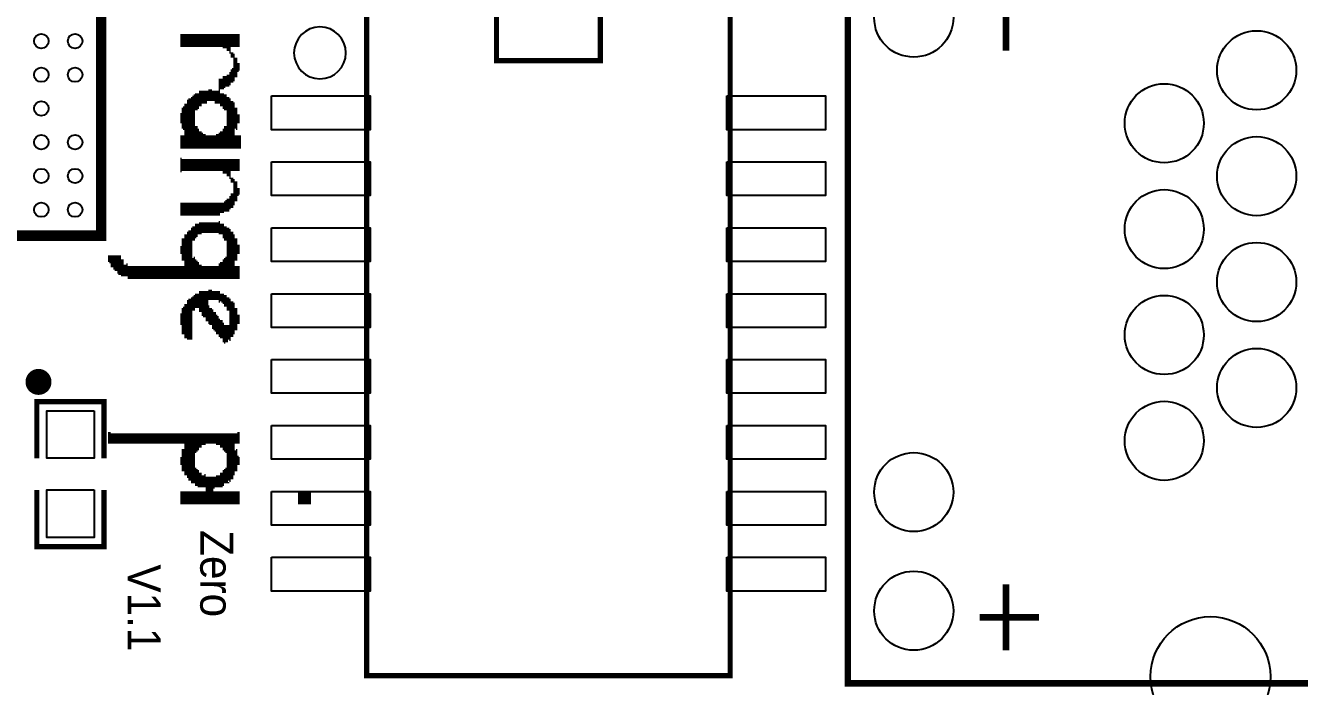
# Model space of a CAD drawing. Extents: x -900 to 3533, y 458 to 4954.
# Drawn here: x 1961 to 2928, y 1224 to 1726 of the extents above; entities that cross this region are included whole.
import ezdxf

# ---------------------------------------------------------------- set-up
doc = ezdxf.new("R2010")
doc.units = 0
doc.header["$MEASUREMENT"] = 0
for name, color, linetype in [('BG_SILKSCREEN_TOP', 43, 'CONTINUOUS'), ('PG_SILKSCREEN_TOP', 30, 'CONTINUOUS'), ('PIN_TOP', 1, 'CONTINUOUS')]:
    doc.layers.add(name, color=color, linetype=linetype)

msp = doc.modelspace()

# ---------------------------------------------------------------- linework, layer by layer
at = {"layer": 'BG_SILKSCREEN_TOP'}
for points in [[(2079.5, 1719.5, 1, 1, 0), (2079.5, 1709.5, 1, 1, 0)], [(2080.5, 1719.5, 1, 1, 0), (2080.5, 1709.5, 1, 1, 0)], [(2081.5, 1719.5, 1, 1, 0), (2081.5, 1709.5, 1, 1, 0)], [(2082.5, 1719.5, 1, 1, 0), (2082.5, 1709.5, 1, 1, 0)], [(2083.5, 1719.5, 1, 1, 0), (2083.5, 1709.5, 1, 1, 0)], [(2084.5, 1719.5, 1, 1, 0), (2084.5, 1709.5, 1, 1, 0)], [(2085.5, 1719.5, 1, 1, 0), (2085.5, 1709.5, 1, 1, 0)], [(2086.5, 1719.5, 1, 1, 0), (2086.5, 1709.5, 1, 1, 0)], [(2087.5, 1719.5, 1, 1, 0), (2087.5, 1709.5, 1, 1, 0)], [(2088.5, 1719.5, 1, 1, 0), (2088.5, 1709.5, 1, 1, 0)], [(2089.5, 1719.5, 1, 1, 0), (2089.5, 1709.5, 1, 1, 0)], [(2090.5, 1719.5, 1, 1, 0), (2090.5, 1709.5, 1, 1, 0)], [(2091.5, 1719.5, 1, 1, 0), (2091.5, 1709.5, 1, 1, 0)], [(2092.5, 1719.5, 1, 1, 0), (2092.5, 1709.5, 1, 1, 0)], [(2093.5, 1719.5, 1, 1, 0), (2093.5, 1709.5, 1, 1, 0)], [(2094.5, 1719.5, 1, 1, 0), (2094.5, 1709.5, 1, 1, 0)], [(2095.5, 1719.5, 1, 1, 0), (2095.5, 1709.5, 1, 1, 0)], [(2096.5, 1719.5, 1, 1, 0), (2096.5, 1709.5, 1, 1, 0)], [(2097.5, 1719.5, 1, 1, 0), (2097.5, 1709.5, 1, 1, 0)], [(2098.5, 1719.5, 1, 1, 0), (2098.5, 1709.5, 1, 1, 0)], [(2099.5, 1719.5, 1, 1, 0), (2099.5, 1709.5, 1, 1, 0)], [(2100.5, 1719.5, 1, 1, 0), (2100.5, 1709.5, 1, 1, 0)], [(2101.5, 1719.5, 1, 1, 0), (2101.5, 1709.5, 1, 1, 0)], [(2102.5, 1719.5, 1, 1, 0), (2102.5, 1709.5, 1, 1, 0)], [(2103.5, 1719.5, 1, 1, 0), (2103.5, 1709.5, 1, 1, 0)], [(2104.5, 1719.5, 1, 1, 0), (2104.5, 1709.5, 1, 1, 0)], [(2105.5, 1719.5, 1, 1, 0), (2105.5, 1709.5, 1, 1, 0)], [(2106.5, 1719.5, 1, 1, 0), (2106.5, 1709.5, 1, 1, 0)], [(2107.5, 1719.5, 1, 1, 0), (2107.5, 1709.5, 1, 1, 0)], [(2108.5, 1719.5, 1, 1, 0), (2108.5, 1709.5, 1, 1, 0)], [(2109.5, 1719.5, 1, 1, 0), (2109.5, 1709.5, 1, 1, 0)], [(2110.5, 1719.5, 1, 1, 0), (2110.5, 1709.5, 1, 1, 0)], [(2111.5, 1719.5, 1, 1, 0), (2111.5, 1708.5, 1, 1, 0)], [(2112.5, 1719.5, 1, 1, 0), (2112.5, 1708.5, 1, 1, 0)], [(2113.5, 1719.5, 1, 1, 0), (2113.5, 1708.5, 1, 1, 0)], [(2114.5, 1719.5, 1, 1, 0), (2114.5, 1706.5, 1, 1, 0)], [(2115.5, 1719.5, 1, 1, 0), (2115.5, 1706.5, 1, 1, 0)], [(2116.5, 1719.5, 1, 1, 0), (2116.5, 1704.5, 1, 1, 0)], [(2117.5, 1719.5, 1, 1, 0), (2117.5, 1709.5, 1, 1, 0)], [(2118.5, 1719.5, 1, 1, 0), (2118.5, 1709.5, 1, 1, 0)], [(2119.5, 1719.5, 1, 1, 0), (2119.5, 1709.5, 1, 1, 0)], [(2120.5, 1719.5, 1, 1, 0), (2120.5, 1709.5, 1, 1, 0)], [(2121.5, 1719.5, 1, 1, 0), (2121.5, 1709.5, 1, 1, 0)], [(2122.5, 1719.5, 1, 1, 0), (2122.5, 1709.5, 1, 1, 0)], [(2123.5, 1719.5, 1, 1, 0), (2123.5, 1709.5, 1, 1, 0)], [(2117.5, 1705.5, 1, 1, 0), (2117.5, 1701.5, 1, 1, 0)], [(2118.5, 1705.5, 1, 1, 0), (2118.5, 1701.5, 1, 1, 0)], [(2119.5, 1704.5, 1, 1, 0), (2119.5, 1683.5, 1, 1, 0)], [(2120.5, 1701.5, 1, 1, 0), (2120.5, 1686.5, 1, 1, 0)], [(2121.5, 1701.5, 1, 1, 0), (2121.5, 1686.5, 1, 1, 0)], [(2116.5, 1690.5, 1, 1, 0), (2116.5, 1680.5, 1, 1, 0)], [(2117.5, 1692.5, 1, 1, 0), (2117.5, 1682.5, 1, 1, 0)], [(2118.5, 1693.5, 1, 1, 0), (2118.5, 1682.5, 1, 1, 0)], [(2122.5, 1697.5, 1, 1, 0), (2122.5, 1690.5, 1, 1, 0)], [(2123.5, 1697.5, 1, 1, 0), (2123.5, 1691.5, 1, 1, 0)], [(2108.5, 1685.5, 1, 1, 0), (2108.5, 1666.5, 1, 1, 0)], [(2109.5, 1685.5, 1, 1, 0), (2109.5, 1677.5, 1, 1, 0)], [(2110.5, 1685.5, 1, 1, 0), (2110.5, 1677.5, 1, 1, 0)], [(2111.5, 1687.5, 1, 1, 0), (2111.5, 1677.5, 1, 1, 0)], [(2112.5, 1687.5, 1, 1, 0), (2112.5, 1678.5, 1, 1, 0)], [(2113.5, 1687.5, 1, 1, 0), (2113.5, 1679.5, 1, 1, 0)], [(2114.5, 1688.5, 1, 1, 0), (2114.5, 1679.5, 1, 1, 0)], [(2115.5, 1688.5, 1, 1, 0), (2115.5, 1679.5, 1, 1, 0)], [(2087.5, 1671.5, 1, 1, 0), (2087.5, 1632.5, 1, 1, 0)], [(2088.5, 1672.5, 1, 1, 0), (2088.5, 1632.5, 1, 1, 0)], [(2089.5, 1673.5, 1, 1, 0), (2089.5, 1632.5, 1, 1, 0)], [(2090.5, 1674.5, 1, 1, 0), (2090.5, 1661.5, 1, 1, 0)], [(2091.5, 1674.5, 1, 1, 0), (2091.5, 1661.5, 1, 1, 0)], [(2092.5, 1674.5, 1, 1, 0), (2092.5, 1662.5, 1, 1, 0)], [(2093.5, 1676.5, 1, 1, 0), (2093.5, 1664.5, 1, 1, 0)], [(2094.5, 1676.5, 1, 1, 0), (2094.5, 1664.5, 1, 1, 0)], [(2095.5, 1676.5, 1, 1, 0), (2095.5, 1666.5, 1, 1, 0)], [(2096.5, 1676.5, 1, 1, 0), (2096.5, 1666.5, 1, 1, 0)], [(2097.5, 1676.5, 1, 1, 0), (2097.5, 1666.5, 1, 1, 0)], [(2098.5, 1676.5, 1, 1, 0), (2098.5, 1666.5, 1, 1, 0)], [(2099.5, 1676.5, 1, 1, 0), (2099.5, 1668.5, 1, 1, 0)], [(2100.5, 1677.5, 1, 1, 0), (2100.5, 1668.5, 1, 1, 0)], [(2101.5, 1677.5, 1, 1, 0), (2101.5, 1668.5, 1, 1, 0)], [(2102.5, 1677.5, 1, 1, 0), (2102.5, 1668.5, 1, 1, 0)], [(2103.5, 1676.5, 1, 1, 0), (2103.5, 1668.5, 1, 1, 0)], [(2104.5, 1676.5, 1, 1, 0), (2104.5, 1668.5, 1, 1, 0)], [(2105.5, 1676.5, 1, 1, 0), (2105.5, 1666.5, 1, 1, 0)], [(2106.5, 1676.5, 1, 1, 0), (2106.5, 1666.5, 1, 1, 0)], [(2107.5, 1676.5, 1, 1, 0), (2107.5, 1666.5, 1, 1, 0)], [(2109.5, 1674.5, 1, 1, 0), (2109.5, 1664.5, 1, 1, 0)], [(2110.5, 1674.5, 1, 1, 0), (2110.5, 1664.5, 1, 1, 0)], [(2111.5, 1674.5, 1, 1, 0), (2111.5, 1662.5, 1, 1, 0)], [(2112.5, 1673.5, 1, 1, 0), (2112.5, 1661.5, 1, 1, 0)], [(2113.5, 1673.5, 1, 1, 0), (2113.5, 1661.5, 1, 1, 0)], [(2114.5, 1671.5, 1, 1, 0), (2114.5, 1632.5, 1, 1, 0)], [(2115.5, 1671.5, 1, 1, 0), (2115.5, 1632.5, 1, 1, 0)], [(2080.5, 1663.5, 1, 1, 0), (2080.5, 1647.5, 1, 1, 0)], [(2081.5, 1664.5, 1, 1, 0), (2081.5, 1646.5, 1, 1, 0)], [(2082.5, 1666.5, 1, 1, 0), (2082.5, 1632.5, 1, 1, 0)], [(2083.5, 1666.5, 1, 1, 0), (2083.5, 1632.5, 1, 1, 0)], [(2084.5, 1669.5, 1, 1, 0), (2084.5, 1632.5, 1, 1, 0)], [(2085.5, 1670.5, 1, 1, 0), (2085.5, 1632.5, 1, 1, 0)], [(2086.5, 1670.5, 1, 1, 0), (2086.5, 1632.5, 1, 1, 0)], [(2116.5, 1670.5, 1, 1, 0), (2116.5, 1632.5, 1, 1, 0)], [(2117.5, 1668.5, 1, 1, 0), (2117.5, 1632.5, 1, 1, 0)], [(2118.5, 1668.5, 1, 1, 0), (2118.5, 1632.5, 1, 1, 0)], [(2119.5, 1667.5, 1, 1, 0), (2119.5, 1632.5, 1, 1, 0)], [(2120.5, 1663.5, 1, 1, 0), (2120.5, 1647.5, 1, 1, 0)], [(2121.5, 1663.5, 1, 1, 0), (2121.5, 1646.5, 1, 1, 0)], [(2079.5, 1659.5, 1, 1, 0), (2079.5, 1651.5, 1, 1, 0)], [(2122.5, 1658.5, 1, 1, 0), (2122.5, 1651.5, 1, 1, 0)], [(2123.5, 1658.5, 1, 1, 0), (2123.5, 1651.5, 1, 1, 0)], [(2079.5, 1642.5, 1, 1, 0), (2079.5, 1632.5, 1, 1, 0)], [(2080.5, 1642.5, 1, 1, 0), (2080.5, 1632.5, 1, 1, 0)], [(2081.5, 1642.5, 1, 1, 0), (2081.5, 1632.5, 1, 1, 0)], [(2090.5, 1649.5, 1, 1, 0), (2090.5, 1632.5, 1, 1, 0)], [(2091.5, 1649.5, 1, 1, 0), (2091.5, 1632.5, 1, 1, 0)], [(2092.5, 1647.5, 1, 1, 0), (2092.5, 1632.5, 1, 1, 0)], [(2093.5, 1645.5, 1, 1, 0), (2093.5, 1632.5, 1, 1, 0)], [(2094.5, 1645.5, 1, 1, 0), (2094.5, 1632.5, 1, 1, 0)], [(2095.5, 1644.5, 1, 1, 0), (2095.5, 1632.5, 1, 1, 0)], [(2096.5, 1643.5, 1, 1, 0), (2096.5, 1632.5, 1, 1, 0)], [(2097.5, 1643.5, 1, 1, 0), (2097.5, 1632.5, 1, 1, 0)], [(2098.5, 1642.5, 1, 1, 0), (2098.5, 1632.5, 1, 1, 0)], [(2099.5, 1642.5, 1, 1, 0), (2099.5, 1632.5, 1, 1, 0)], [(2100.5, 1642.5, 1, 1, 0), (2100.5, 1632.5, 1, 1, 0)], [(2101.5, 1642.5, 1, 1, 0), (2101.5, 1632.5, 1, 1, 0)], [(2102.5, 1642.5, 1, 1, 0), (2102.5, 1632.5, 1, 1, 0)], [(2103.5, 1642.5, 1, 1, 0), (2103.5, 1632.5, 1, 1, 0)], [(2104.5, 1642.5, 1, 1, 0), (2104.5, 1632.5, 1, 1, 0)], [(2105.5, 1642.5, 1, 1, 0), (2105.5, 1632.5, 1, 1, 0)], [(2106.5, 1643.5, 1, 1, 0), (2106.5, 1632.5, 1, 1, 0)], [(2107.5, 1643.5, 1, 1, 0), (2107.5, 1632.5, 1, 1, 0)], [(2108.5, 1644.5, 1, 1, 0), (2108.5, 1632.5, 1, 1, 0)], [(2109.5, 1645.5, 1, 1, 0), (2109.5, 1632.5, 1, 1, 0)], [(2110.5, 1645.5, 1, 1, 0), (2110.5, 1632.5, 1, 1, 0)], [(2111.5, 1647.5, 1, 1, 0), (2111.5, 1632.5, 1, 1, 0)], [(2112.5, 1649.5, 1, 1, 0), (2112.5, 1632.5, 1, 1, 0)], [(2113.5, 1649.5, 1, 1, 0), (2113.5, 1632.5, 1, 1, 0)], [(2120.5, 1642.5, 1, 1, 0), (2120.5, 1632.5, 1, 1, 0)], [(2121.5, 1642.5, 1, 1, 0), (2121.5, 1632.5, 1, 1, 0)], [(2122.5, 1642.5, 1, 1, 0), (2122.5, 1632.5, 1, 1, 0)], [(2123.5, 1642.5, 1, 1, 0), (2123.5, 1632.5, 1, 1, 0)], [(2124.5, 1642.5, 1, 1, 0), (2124.5, 1632.5, 1, 1, 0)], [(2079.5, 1625.5, 1, 1, 0), (2079.5, 1614.5, 1, 1, 0)], [(2080.5, 1624.5, 1, 1, 0), (2080.5, 1615.5, 1, 1, 0)], [(2081.5, 1624.5, 1, 1, 0), (2081.5, 1615.5, 1, 1, 0)], [(2082.5, 1624.5, 1, 1, 0), (2082.5, 1615.5, 1, 1, 0)], [(2083.5, 1624.5, 1, 1, 0), (2083.5, 1615.5, 1, 1, 0)], [(2084.5, 1624.5, 1, 1, 0), (2084.5, 1615.5, 1, 1, 0)], [(2085.5, 1624.5, 1, 1, 0), (2085.5, 1615.5, 1, 1, 0)], [(2086.5, 1624.5, 1, 1, 0), (2086.5, 1615.5, 1, 1, 0)], [(2087.5, 1624.5, 1, 1, 0), (2087.5, 1615.5, 1, 1, 0)], [(2088.5, 1624.5, 1, 1, 0), (2088.5, 1615.5, 1, 1, 0)], [(2089.5, 1624.5, 1, 1, 0), (2089.5, 1615.5, 1, 1, 0)], [(2090.5, 1624.5, 1, 1, 0), (2090.5, 1615.5, 1, 1, 0)], [(2091.5, 1624.5, 1, 1, 0), (2091.5, 1615.5, 1, 1, 0)], [(2092.5, 1624.5, 1, 1, 0), (2092.5, 1615.5, 1, 1, 0)], [(2093.5, 1624.5, 1, 1, 0), (2093.5, 1615.5, 1, 1, 0)], [(2094.5, 1624.5, 1, 1, 0), (2094.5, 1615.5, 1, 1, 0)], [(2095.5, 1624.5, 1, 1, 0), (2095.5, 1615.5, 1, 1, 0)], [(2096.5, 1624.5, 1, 1, 0), (2096.5, 1615.5, 1, 1, 0)], [(2097.5, 1624.5, 1, 1, 0), (2097.5, 1615.5, 1, 1, 0)], [(2098.5, 1624.5, 1, 1, 0), (2098.5, 1615.5, 1, 1, 0)], [(2099.5, 1624.5, 1, 1, 0), (2099.5, 1615.5, 1, 1, 0)], [(2100.5, 1624.5, 1, 1, 0), (2100.5, 1615.5, 1, 1, 0)], [(2101.5, 1624.5, 1, 1, 0), (2101.5, 1615.5, 1, 1, 0)], [(2102.5, 1624.5, 1, 1, 0), (2102.5, 1615.5, 1, 1, 0)], [(2103.5, 1624.5, 1, 1, 0), (2103.5, 1615.5, 1, 1, 0)], [(2104.5, 1624.5, 1, 1, 0), (2104.5, 1615.5, 1, 1, 0)], [(2105.5, 1624.5, 1, 1, 0), (2105.5, 1615.5, 1, 1, 0)], [(2106.5, 1624.5, 1, 1, 0), (2106.5, 1615.5, 1, 1, 0)], [(2107.5, 1624.5, 1, 1, 0), (2107.5, 1615.5, 1, 1, 0)], [(2108.5, 1624.5, 1, 1, 0), (2108.5, 1615.5, 1, 1, 0)], [(2109.5, 1624.5, 1, 1, 0), (2109.5, 1615.5, 1, 1, 0)], [(2110.5, 1624.5, 1, 1, 0), (2110.5, 1615.5, 1, 1, 0)], [(2111.5, 1624.5, 1, 1, 0), (2111.5, 1613.5, 1, 1, 0)], [(2112.5, 1624.5, 1, 1, 0), (2112.5, 1613.5, 1, 1, 0)], [(2113.5, 1624.5, 1, 1, 0), (2113.5, 1613.5, 1, 1, 0)], [(2114.5, 1624.5, 1, 1, 0), (2114.5, 1611.5, 1, 1, 0)], [(2115.5, 1624.5, 1, 1, 0), (2115.5, 1611.5, 1, 1, 0)], [(2116.5, 1624.5, 1, 1, 0), (2116.5, 1609.5, 1, 1, 0)], [(2117.5, 1624.5, 1, 1, 0), (2117.5, 1615.5, 1, 1, 0)], [(2118.5, 1624.5, 1, 1, 0), (2118.5, 1615.5, 1, 1, 0)], [(2119.5, 1624.5, 1, 1, 0), (2119.5, 1615.5, 1, 1, 0)], [(2120.5, 1624.5, 1, 1, 0), (2120.5, 1615.5, 1, 1, 0)], [(2121.5, 1624.5, 1, 1, 0), (2121.5, 1615.5, 1, 1, 0)], [(2122.5, 1624.5, 1, 1, 0), (2122.5, 1615.5, 1, 1, 0)], [(2123.5, 1624.5, 1, 1, 0), (2123.5, 1615.5, 1, 1, 0)], [(2117.5, 1610.5, 1, 1, 0), (2117.5, 1606.5, 1, 1, 0)], [(2118.5, 1610.5, 1, 1, 0), (2118.5, 1606.5, 1, 1, 0)], [(2119.5, 1609.5, 1, 1, 0), (2119.5, 1589.5, 1, 1, 0)], [(2120.5, 1607.5, 1, 1, 0), (2120.5, 1592.5, 1, 1, 0)], [(2121.5, 1607.5, 1, 1, 0), (2121.5, 1592.5, 1, 1, 0)], [(2114.5, 1594.5, 1, 1, 0), (2114.5, 1584.5, 1, 1, 0)], [(2115.5, 1594.5, 1, 1, 0), (2115.5, 1584.5, 1, 1, 0)], [(2116.5, 1596.5, 1, 1, 0), (2116.5, 1586.5, 1, 1, 0)], [(2117.5, 1598.5, 1, 1, 0), (2117.5, 1587.5, 1, 1, 0)], [(2118.5, 1598.5, 1, 1, 0), (2118.5, 1587.5, 1, 1, 0)], [(2122.5, 1602.5, 1, 1, 0), (2122.5, 1596.5, 1, 1, 0)], [(2123.5, 1602.5, 1, 1, 0), (2123.5, 1597.5, 1, 1, 0)], [(2079.5, 1591.5, 1, 1, 0), (2079.5, 1581.5, 1, 1, 0)], [(2080.5, 1591.5, 1, 1, 0), (2080.5, 1581.5, 1, 1, 0)], [(2081.5, 1591.5, 1, 1, 0), (2081.5, 1581.5, 1, 1, 0)], [(2082.5, 1591.5, 1, 1, 0), (2082.5, 1581.5, 1, 1, 0)], [(2083.5, 1591.5, 1, 1, 0), (2083.5, 1581.5, 1, 1, 0)], [(2084.5, 1591.5, 1, 1, 0), (2084.5, 1581.5, 1, 1, 0)], [(2085.5, 1591.5, 1, 1, 0), (2085.5, 1581.5, 1, 1, 0)], [(2086.5, 1591.5, 1, 1, 0), (2086.5, 1581.5, 1, 1, 0)], [(2087.5, 1591.5, 1, 1, 0), (2087.5, 1581.5, 1, 1, 0)], [(2088.5, 1591.5, 1, 1, 0), (2088.5, 1581.5, 1, 1, 0)], [(2089.5, 1591.5, 1, 1, 0), (2089.5, 1581.5, 1, 1, 0)], [(2090.5, 1591.5, 1, 1, 0), (2090.5, 1581.5, 1, 1, 0)], [(2091.5, 1591.5, 1, 1, 0), (2091.5, 1581.5, 1, 1, 0)], [(2092.5, 1591.5, 1, 1, 0), (2092.5, 1581.5, 1, 1, 0)], [(2093.5, 1591.5, 1, 1, 0), (2093.5, 1581.5, 1, 1, 0)], [(2094.5, 1591.5, 1, 1, 0), (2094.5, 1581.5, 1, 1, 0)], [(2095.5, 1591.5, 1, 1, 0), (2095.5, 1581.5, 1, 1, 0)], [(2096.5, 1591.5, 1, 1, 0), (2096.5, 1581.5, 1, 1, 0)], [(2097.5, 1591.5, 1, 1, 0), (2097.5, 1581.5, 1, 1, 0)], [(2098.5, 1591.5, 1, 1, 0), (2098.5, 1581.5, 1, 1, 0)], [(2099.5, 1591.5, 1, 1, 0), (2099.5, 1581.5, 1, 1, 0)], [(2100.5, 1591.5, 1, 1, 0), (2100.5, 1581.5, 1, 1, 0)], [(2101.5, 1591.5, 1, 1, 0), (2101.5, 1581.5, 1, 1, 0)], [(2102.5, 1591.5, 1, 1, 0), (2102.5, 1581.5, 1, 1, 0)], [(2103.5, 1591.5, 1, 1, 0), (2103.5, 1581.5, 1, 1, 0)], [(2104.5, 1591.5, 1, 1, 0), (2104.5, 1581.5, 1, 1, 0)], [(2105.5, 1591.5, 1, 1, 0), (2105.5, 1581.5, 1, 1, 0)], [(2106.5, 1591.5, 1, 1, 0), (2106.5, 1581.5, 1, 1, 0)], [(2107.5, 1591.5, 1, 1, 0), (2107.5, 1581.5, 1, 1, 0)], [(2108.5, 1591.5, 1, 1, 0), (2108.5, 1581.5, 1, 1, 0)], [(2109.5, 1591.5, 1, 1, 0), (2109.5, 1583.5, 1, 1, 0)], [(2110.5, 1591.5, 1, 1, 0), (2110.5, 1583.5, 1, 1, 0)], [(2111.5, 1591.5, 1, 1, 0), (2111.5, 1583.5, 1, 1, 0)], [(2112.5, 1592.5, 1, 1, 0), (2112.5, 1584.5, 1, 1, 0)], [(2113.5, 1593.5, 1, 1, 0), (2113.5, 1584.5, 1, 1, 0)], [(2090.5, 1575.5, 1, 1, 0), (2090.5, 1564.5, 1, 1, 0)], [(2091.5, 1575.5, 1, 1, 0), (2091.5, 1565.5, 1, 1, 0)], [(2092.5, 1575.5, 1, 1, 0), (2092.5, 1567.5, 1, 1, 0)], [(2093.5, 1576.5, 1, 1, 0), (2093.5, 1567.5, 1, 1, 0)], [(2094.5, 1576.5, 1, 1, 0), (2094.5, 1567.5, 1, 1, 0)], [(2095.5, 1576.5, 1, 1, 0), (2095.5, 1568.5, 1, 1, 0)], [(2096.5, 1576.5, 1, 1, 0), (2096.5, 1568.5, 1, 1, 0)], [(2097.5, 1576.5, 1, 1, 0), (2097.5, 1568.5, 1, 1, 0)], [(2098.5, 1576.5, 1, 1, 0), (2098.5, 1568.5, 1, 1, 0)], [(2099.5, 1576.5, 1, 1, 0), (2099.5, 1568.5, 1, 1, 0)], [(2100.5, 1576.5, 1, 1, 0), (2100.5, 1568.5, 1, 1, 0)], [(2101.5, 1576.5, 1, 1, 0), (2101.5, 1568.5, 1, 1, 0)], [(2102.5, 1576.5, 1, 1, 0), (2102.5, 1568.5, 1, 1, 0)], [(2103.5, 1576.5, 1, 1, 0), (2103.5, 1568.5, 1, 1, 0)], [(2104.5, 1576.5, 1, 1, 0), (2104.5, 1568.5, 1, 1, 0)], [(2105.5, 1576.5, 1, 1, 0), (2105.5, 1568.5, 1, 1, 0)], [(2106.5, 1576.5, 1, 1, 0), (2106.5, 1568.5, 1, 1, 0)], [(2107.5, 1576.5, 1, 1, 0), (2107.5, 1568.5, 1, 1, 0)], [(2108.5, 1577.5, 1, 1, 0), (2108.5, 1567.5, 1, 1, 0)], [(2109.5, 1575.5, 1, 1, 0), (2109.5, 1567.5, 1, 1, 0)], [(2110.5, 1575.5, 1, 1, 0), (2110.5, 1567.5, 1, 1, 0)], [(2111.5, 1575.5, 1, 1, 0), (2111.5, 1564.5, 1, 1, 0)], [(2082.5, 1567.5, 1, 1, 0), (2082.5, 1533.5, 1, 1, 0)], [(2083.5, 1567.5, 1, 1, 0), (2083.5, 1533.5, 1, 1, 0)], [(2084.5, 1569.5, 1, 1, 0), (2084.5, 1533.5, 1, 1, 0)], [(2085.5, 1570.5, 1, 1, 0), (2085.5, 1533.5, 1, 1, 0)], [(2086.5, 1570.5, 1, 1, 0), (2086.5, 1533.5, 1, 1, 0)], [(2087.5, 1572.5, 1, 1, 0), (2087.5, 1533.5, 1, 1, 0)], [(2088.5, 1573.5, 1, 1, 0), (2088.5, 1562.5, 1, 1, 0)], [(2089.5, 1573.5, 1, 1, 0), (2089.5, 1562.5, 1, 1, 0)], [(2112.5, 1573.5, 1, 1, 0), (2112.5, 1562.5, 1, 1, 0)], [(2113.5, 1573.5, 1, 1, 0), (2113.5, 1562.5, 1, 1, 0)], [(2114.5, 1572.5, 1, 1, 0), (2114.5, 1533.5, 1, 1, 0)], [(2115.5, 1572.5, 1, 1, 0), (2115.5, 1533.5, 1, 1, 0)], [(2116.5, 1571.5, 1, 1, 0), (2116.5, 1533.5, 1, 1, 0)], [(2117.5, 1569.5, 1, 1, 0), (2117.5, 1533.5, 1, 1, 0)], [(2118.5, 1569.5, 1, 1, 0), (2118.5, 1533.5, 1, 1, 0)], [(2119.5, 1567.5, 1, 1, 0), (2119.5, 1533.5, 1, 1, 0)], [(2079.5, 1558.5, 1, 1, 0), (2079.5, 1552.5, 1, 1, 0)], [(2080.5, 1564.5, 1, 1, 0), (2080.5, 1547.5, 1, 1, 0)], [(2081.5, 1564.5, 1, 1, 0), (2081.5, 1547.5, 1, 1, 0)], [(2120.5, 1564.5, 1, 1, 0), (2120.5, 1547.5, 1, 1, 0)], [(2121.5, 1564.5, 1, 1, 0), (2121.5, 1547.5, 1, 1, 0)], [(2122.5, 1559.5, 1, 1, 0), (2122.5, 1552.5, 1, 1, 0)], [(2123.5, 1559.5, 1, 1, 0), (2123.5, 1552.5, 1, 1, 0)], [(2024.5, 1551.5, 1, 1, 0), (2024.5, 1546.5, 1, 1, 0)], [(2025.5, 1551.5, 1, 1, 0), (2025.5, 1545.5, 1, 1, 0)], [(2026.5, 1551.5, 1, 1, 0), (2026.5, 1542.5, 1, 1, 0)], [(2027.5, 1551.5, 1, 1, 0), (2027.5, 1542.5, 1, 1, 0)], [(2028.5, 1551.5, 1, 1, 0), (2028.5, 1540.5, 1, 1, 0)], [(2029.5, 1551.5, 1, 1, 0), (2029.5, 1539.5, 1, 1, 0)], [(2030.5, 1551.5, 1, 1, 0), (2030.5, 1539.5, 1, 1, 0)], [(2031.5, 1551.5, 1, 1, 0), (2031.5, 1537.5, 1, 1, 0)], [(2032.5, 1551.5, 1, 1, 0), (2032.5, 1536.5, 1, 1, 0)], [(2033.5, 1551.5, 1, 1, 0), (2033.5, 1536.5, 1, 1, 0)], [(2034.5, 1548.5, 1, 1, 0), (2034.5, 1535.5, 1, 1, 0)], [(2035.5, 1548.5, 1, 1, 0), (2035.5, 1535.5, 1, 1, 0)], [(2038.5, 1545.5, 1, 1, 0), (2038.5, 1535.5, 1, 1, 0)], [(2088.5, 1549.5, 1, 1, 0), (2088.5, 1533.5, 1, 1, 0)], [(2089.5, 1550.5, 1, 1, 0), (2089.5, 1533.5, 1, 1, 0)], [(2090.5, 1548.5, 1, 1, 0), (2090.5, 1533.5, 1, 1, 0)], [(2091.5, 1547.5, 1, 1, 0), (2091.5, 1533.5, 1, 1, 0)], [(2092.5, 1546.5, 1, 1, 0), (2092.5, 1533.5, 1, 1, 0)], [(2108.5, 1545.5, 1, 1, 0), (2108.5, 1533.5, 1, 1, 0)], [(2109.5, 1546.5, 1, 1, 0), (2109.5, 1533.5, 1, 1, 0)], [(2110.5, 1546.5, 1, 1, 0), (2110.5, 1533.5, 1, 1, 0)], [(2111.5, 1548.5, 1, 1, 0), (2111.5, 1533.5, 1, 1, 0)], [(2112.5, 1549.5, 1, 1, 0), (2112.5, 1533.5, 1, 1, 0)], [(2113.5, 1550.5, 1, 1, 0), (2113.5, 1533.5, 1, 1, 0)], [(2036.5, 1544.5, 1, 1, 0), (2036.5, 1535.5, 1, 1, 0)], [(2037.5, 1544.5, 1, 1, 0), (2037.5, 1535.5, 1, 1, 0)], [(2039.5, 1543.5, 1, 1, 0), (2039.5, 1533.5, 1, 1, 0)], [(2040.5, 1543.5, 1, 1, 0), (2040.5, 1533.5, 1, 1, 0)], [(2041.5, 1543.5, 1, 1, 0), (2041.5, 1533.5, 1, 1, 0)], [(2042.5, 1543.5, 1, 1, 0), (2042.5, 1533.5, 1, 1, 0)], [(2043.5, 1543.5, 1, 1, 0), (2043.5, 1533.5, 1, 1, 0)], [(2044.5, 1543.5, 1, 1, 0), (2044.5, 1533.5, 1, 1, 0)], [(2045.5, 1543.5, 1, 1, 0), (2045.5, 1533.5, 1, 1, 0)], [(2046.5, 1543.5, 1, 1, 0), (2046.5, 1533.5, 1, 1, 0)], [(2047.5, 1543.5, 1, 1, 0), (2047.5, 1533.5, 1, 1, 0)], [(2048.5, 1543.5, 1, 1, 0), (2048.5, 1533.5, 1, 1, 0)], [(2049.5, 1543.5, 1, 1, 0), (2049.5, 1533.5, 1, 1, 0)], [(2050.5, 1543.5, 1, 1, 0), (2050.5, 1533.5, 1, 1, 0)], [(2051.5, 1543.5, 1, 1, 0), (2051.5, 1533.5, 1, 1, 0)], [(2052.5, 1543.5, 1, 1, 0), (2052.5, 1533.5, 1, 1, 0)], [(2053.5, 1543.5, 1, 1, 0), (2053.5, 1533.5, 1, 1, 0)], [(2054.5, 1543.5, 1, 1, 0), (2054.5, 1533.5, 1, 1, 0)], [(2055.5, 1543.5, 1, 1, 0), (2055.5, 1533.5, 1, 1, 0)], [(2056.5, 1543.5, 1, 1, 0), (2056.5, 1533.5, 1, 1, 0)], [(2057.5, 1543.5, 1, 1, 0), (2057.5, 1533.5, 1, 1, 0)], [(2058.5, 1543.5, 1, 1, 0), (2058.5, 1533.5, 1, 1, 0)], [(2059.5, 1543.5, 1, 1, 0), (2059.5, 1533.5, 1, 1, 0)], [(2060.5, 1543.5, 1, 1, 0), (2060.5, 1533.5, 1, 1, 0)], [(2061.5, 1543.5, 1, 1, 0), (2061.5, 1533.5, 1, 1, 0)], [(2062.5, 1543.5, 1, 1, 0), (2062.5, 1533.5, 1, 1, 0)], [(2063.5, 1543.5, 1, 1, 0), (2063.5, 1533.5, 1, 1, 0)], [(2064.5, 1543.5, 1, 1, 0), (2064.5, 1533.5, 1, 1, 0)], [(2065.5, 1543.5, 1, 1, 0), (2065.5, 1533.5, 1, 1, 0)], [(2066.5, 1543.5, 1, 1, 0), (2066.5, 1533.5, 1, 1, 0)], [(2067.5, 1543.5, 1, 1, 0), (2067.5, 1533.5, 1, 1, 0)], [(2068.5, 1543.5, 1, 1, 0), (2068.5, 1533.5, 1, 1, 0)], [(2069.5, 1543.5, 1, 1, 0), (2069.5, 1533.5, 1, 1, 0)], [(2070.5, 1543.5, 1, 1, 0), (2070.5, 1533.5, 1, 1, 0)], [(2071.5, 1543.5, 1, 1, 0), (2071.5, 1533.5, 1, 1, 0)], [(2072.5, 1543.5, 1, 1, 0), (2072.5, 1533.5, 1, 1, 0)], [(2073.5, 1543.5, 1, 1, 0), (2073.5, 1533.5, 1, 1, 0)], [(2074.5, 1543.5, 1, 1, 0), (2074.5, 1533.5, 1, 1, 0)], [(2075.5, 1543.5, 1, 1, 0), (2075.5, 1533.5, 1, 1, 0)], [(2076.5, 1543.5, 1, 1, 0), (2076.5, 1533.5, 1, 1, 0)], [(2077.5, 1543.5, 1, 1, 0), (2077.5, 1533.5, 1, 1, 0)], [(2078.5, 1543.5, 1, 1, 0), (2078.5, 1533.5, 1, 1, 0)], [(2079.5, 1543.5, 1, 1, 0), (2079.5, 1533.5, 1, 1, 0)], [(2080.5, 1543.5, 1, 1, 0), (2080.5, 1533.5, 1, 1, 0)], [(2081.5, 1543.5, 1, 1, 0), (2081.5, 1533.5, 1, 1, 0)], [(2093.5, 1544.5, 1, 1, 0), (2093.5, 1533.5, 1, 1, 0)], [(2094.5, 1544.5, 1, 1, 0), (2094.5, 1533.5, 1, 1, 0)], [(2095.5, 1543.5, 1, 1, 0), (2095.5, 1533.5, 1, 1, 0)], [(2096.5, 1543.5, 1, 1, 0), (2096.5, 1533.5, 1, 1, 0)], [(2097.5, 1543.5, 1, 1, 0), (2097.5, 1533.5, 1, 1, 0)], [(2098.5, 1543.5, 1, 1, 0), (2098.5, 1533.5, 1, 1, 0)], [(2099.5, 1543.5, 1, 1, 0), (2099.5, 1533.5, 1, 1, 0)], [(2100.5, 1543.5, 1, 1, 0), (2100.5, 1533.5, 1, 1, 0)], [(2101.5, 1543.5, 1, 1, 0), (2101.5, 1533.5, 1, 1, 0)], [(2102.5, 1543.5, 1, 1, 0), (2102.5, 1533.5, 1, 1, 0)], [(2103.5, 1543.5, 1, 1, 0), (2103.5, 1533.5, 1, 1, 0)], [(2104.5, 1543.5, 1, 1, 0), (2104.5, 1533.5, 1, 1, 0)], [(2105.5, 1543.5, 1, 1, 0), (2105.5, 1533.5, 1, 1, 0)], [(2106.5, 1543.5, 1, 1, 0), (2106.5, 1533.5, 1, 1, 0)], [(2107.5, 1543.5, 1, 1, 0), (2107.5, 1533.5, 1, 1, 0)], [(2120.5, 1543.5, 1, 1, 0), (2120.5, 1533.5, 1, 1, 0)], [(2121.5, 1543.5, 1, 1, 0), (2121.5, 1533.5, 1, 1, 0)], [(2122.5, 1543.5, 1, 1, 0), (2122.5, 1533.5, 1, 1, 0)], [(2123.5, 1543.5, 1, 1, 0), (2123.5, 1533.5, 1, 1, 0)], [(2084.5, 1517.5, 1, 1, 0), (2084.5, 1487.5, 1, 1, 0)], [(2085.5, 1518.5, 1, 1, 0), (2085.5, 1487.5, 1, 1, 0)], [(2086.5, 1518.5, 1, 1, 0), (2086.5, 1487.5, 1, 1, 0)], [(2087.5, 1519.5, 1, 1, 0), (2087.5, 1487.5, 1, 1, 0)], [(2088.5, 1520.5, 1, 1, 0), (2088.5, 1509.5, 1, 1, 0)], [(2089.5, 1521.5, 1, 1, 0), (2089.5, 1509.5, 1, 1, 0)], [(2090.5, 1522.5, 1, 1, 0), (2090.5, 1511.5, 1, 1, 0)], [(2091.5, 1522.5, 1, 1, 0), (2091.5, 1511.5, 1, 1, 0)], [(2092.5, 1522.5, 1, 1, 0), (2092.5, 1511.5, 1, 1, 0)], [(2093.5, 1524.5, 1, 1, 0), (2093.5, 1508.5, 1, 1, 0)], [(2094.5, 1524.5, 1, 1, 0), (2094.5, 1508.5, 1, 1, 0)], [(2095.5, 1524.5, 1, 1, 0), (2095.5, 1505.5, 1, 1, 0)], [(2096.5, 1524.5, 1, 1, 0), (2096.5, 1504.5, 1, 1, 0)], [(2097.5, 1524.5, 1, 1, 0), (2097.5, 1504.5, 1, 1, 0)], [(2098.5, 1524.5, 1, 1, 0), (2098.5, 1501.5, 1, 1, 0)], [(2099.5, 1524.5, 1, 1, 0), (2099.5, 1501.5, 1, 1, 0)], [(2100.5, 1525.5, 1, 1, 0), (2100.5, 1517.5, 1, 1, 0)], [(2101.5, 1525.5, 1, 1, 0), (2101.5, 1517.5, 1, 1, 0)], [(2102.5, 1525.5, 1, 1, 0), (2102.5, 1517.5, 1, 1, 0)], [(2103.5, 1524.5, 1, 1, 0), (2103.5, 1517.5, 1, 1, 0)], [(2104.5, 1524.5, 1, 1, 0), (2104.5, 1517.5, 1, 1, 0)], [(2105.5, 1524.5, 1, 1, 0), (2105.5, 1517.5, 1, 1, 0)], [(2106.5, 1524.5, 1, 1, 0), (2106.5, 1517.5, 1, 1, 0)], [(2107.5, 1524.5, 1, 1, 0), (2107.5, 1517.5, 1, 1, 0)], [(2108.5, 1524.5, 1, 1, 0), (2108.5, 1515.5, 1, 1, 0)], [(2109.5, 1522.5, 1, 1, 0), (2109.5, 1516.5, 1, 1, 0)], [(2110.5, 1522.5, 1, 1, 0), (2110.5, 1515.5, 1, 1, 0)], [(2111.5, 1522.5, 1, 1, 0), (2111.5, 1514.5, 1, 1, 0)], [(2112.5, 1521.5, 1, 1, 0), (2112.5, 1512.5, 1, 1, 0)], [(2113.5, 1521.5, 1, 1, 0), (2113.5, 1512.5, 1, 1, 0)], [(2114.5, 1519.5, 1, 1, 0), (2114.5, 1509.5, 1, 1, 0)], [(2115.5, 1519.5, 1, 1, 0), (2115.5, 1509.5, 1, 1, 0)], [(2116.5, 1518.5, 1, 1, 0), (2116.5, 1486.5, 1, 1, 0)], [(2117.5, 1516.5, 1, 1, 0), (2117.5, 1489.5, 1, 1, 0)], [(2118.5, 1516.5, 1, 1, 0), (2118.5, 1489.5, 1, 1, 0)], [(2079.5, 1507.5, 1, 1, 0), (2079.5, 1498.5, 1, 1, 0)], [(2080.5, 1511.5, 1, 1, 0), (2080.5, 1491.5, 1, 1, 0)], [(2081.5, 1512.5, 1, 1, 0), (2081.5, 1491.5, 1, 1, 0)], [(2082.5, 1514.5, 1, 1, 0), (2082.5, 1488.5, 1, 1, 0)], [(2083.5, 1514.5, 1, 1, 0), (2083.5, 1488.5, 1, 1, 0)], [(2100.5, 1513.5, 1, 1, 0), (2100.5, 1499.5, 1, 1, 0)], [(2101.5, 1511.5, 1, 1, 0), (2101.5, 1498.5, 1, 1, 0)], [(2102.5, 1511.5, 1, 1, 0), (2102.5, 1498.5, 1, 1, 0)], [(2103.5, 1510.5, 1, 1, 0), (2103.5, 1495.5, 1, 1, 0)], [(2104.5, 1508.5, 1, 1, 0), (2104.5, 1494.5, 1, 1, 0)], [(2105.5, 1508.5, 1, 1, 0), (2105.5, 1493.5, 1, 1, 0)], [(2119.5, 1515.5, 1, 1, 0), (2119.5, 1491.5, 1, 1, 0)], [(2120.5, 1511.5, 1, 1, 0), (2120.5, 1494.5, 1, 1, 0)], [(2121.5, 1511.5, 1, 1, 0), (2121.5, 1494.5, 1, 1, 0)], [(2106.5, 1506.5, 1, 1, 0), (2106.5, 1491.5, 1, 1, 0)], [(2107.5, 1505.5, 1, 1, 0), (2107.5, 1491.5, 1, 1, 0)], [(2108.5, 1503.5, 1, 1, 0), (2108.5, 1489.5, 1, 1, 0)], [(2109.5, 1502.5, 1, 1, 0), (2109.5, 1488.5, 1, 1, 0)], [(2110.5, 1502.5, 1, 1, 0), (2110.5, 1488.5, 1, 1, 0)], [(2111.5, 1500.5, 1, 1, 0), (2111.5, 1485.5, 1, 1, 0)], [(2112.5, 1498.5, 1, 1, 0), (2112.5, 1484.5, 1, 1, 0)], [(2113.5, 1498.5, 1, 1, 0), (2113.5, 1485.5, 1, 1, 0)], [(2114.5, 1498.5, 1, 1, 0), (2114.5, 1485.5, 1, 1, 0)], [(2115.5, 1498.5, 1, 1, 0), (2115.5, 1487.5, 1, 1, 0)], [(2122.5, 1506.5, 1, 1, 0), (2122.5, 1499.5, 1, 1, 0)], [(2123.5, 1506.5, 1, 1, 0), (2123.5, 1499.5, 1, 1, 0)], [(2024.5, 1417.5, 1, 1, 0), (2024.5, 1408.5, 1, 1, 0)], [(2025.5, 1417.5, 1, 1, 0), (2025.5, 1408.5, 1, 1, 0)], [(2026.5, 1416.5, 1, 1, 0), (2026.5, 1408.5, 1, 1, 0)], [(2027.5, 1416.5, 1, 1, 0), (2027.5, 1408.5, 1, 1, 0)], [(2028.5, 1416.5, 1, 1, 0), (2028.5, 1408.5, 1, 1, 0)], [(2029.5, 1416.5, 1, 1, 0), (2029.5, 1408.5, 1, 1, 0)], [(2030.5, 1416.5, 1, 1, 0), (2030.5, 1408.5, 1, 1, 0)], [(2031.5, 1416.5, 1, 1, 0), (2031.5, 1408.5, 1, 1, 0)], [(2032.5, 1416.5, 1, 1, 0), (2032.5, 1408.5, 1, 1, 0)], [(2033.5, 1416.5, 1, 1, 0), (2033.5, 1408.5, 1, 1, 0)], [(2034.5, 1416.5, 1, 1, 0), (2034.5, 1408.5, 1, 1, 0)], [(2035.5, 1416.5, 1, 1, 0), (2035.5, 1408.5, 1, 1, 0)], [(2036.5, 1416.5, 1, 1, 0), (2036.5, 1408.5, 1, 1, 0)], [(2037.5, 1416.5, 1, 1, 0), (2037.5, 1408.5, 1, 1, 0)], [(2038.5, 1416.5, 1, 1, 0), (2038.5, 1408.5, 1, 1, 0)], [(2039.5, 1416.5, 1, 1, 0), (2039.5, 1408.5, 1, 1, 0)], [(2040.5, 1416.5, 1, 1, 0), (2040.5, 1408.5, 1, 1, 0)], [(2041.5, 1416.5, 1, 1, 0), (2041.5, 1408.5, 1, 1, 0)], [(2042.5, 1416.5, 1, 1, 0), (2042.5, 1408.5, 1, 1, 0)], [(2043.5, 1416.5, 1, 1, 0), (2043.5, 1408.5, 1, 1, 0)], [(2044.5, 1416.5, 1, 1, 0), (2044.5, 1408.5, 1, 1, 0)], [(2045.5, 1416.5, 1, 1, 0), (2045.5, 1408.5, 1, 1, 0)], [(2046.5, 1416.5, 1, 1, 0), (2046.5, 1408.5, 1, 1, 0)], [(2047.5, 1416.5, 1, 1, 0), (2047.5, 1408.5, 1, 1, 0)], [(2048.5, 1416.5, 1, 1, 0), (2048.5, 1408.5, 1, 1, 0)], [(2049.5, 1416.5, 1, 1, 0), (2049.5, 1408.5, 1, 1, 0)], [(2050.5, 1416.5, 1, 1, 0), (2050.5, 1408.5, 1, 1, 0)], [(2051.5, 1416.5, 1, 1, 0), (2051.5, 1408.5, 1, 1, 0)], [(2052.5, 1416.5, 1, 1, 0), (2052.5, 1408.5, 1, 1, 0)], [(2053.5, 1416.5, 1, 1, 0), (2053.5, 1408.5, 1, 1, 0)], [(2054.5, 1416.5, 1, 1, 0), (2054.5, 1408.5, 1, 1, 0)], [(2055.5, 1416.5, 1, 1, 0), (2055.5, 1408.5, 1, 1, 0)], [(2056.5, 1416.5, 1, 1, 0), (2056.5, 1408.5, 1, 1, 0)], [(2057.5, 1416.5, 1, 1, 0), (2057.5, 1408.5, 1, 1, 0)], [(2058.5, 1416.5, 1, 1, 0), (2058.5, 1408.5, 1, 1, 0)], [(2059.5, 1416.5, 1, 1, 0), (2059.5, 1408.5, 1, 1, 0)], [(2060.5, 1416.5, 1, 1, 0), (2060.5, 1408.5, 1, 1, 0)], [(2061.5, 1416.5, 1, 1, 0), (2061.5, 1408.5, 1, 1, 0)], [(2062.5, 1416.5, 1, 1, 0), (2062.5, 1408.5, 1, 1, 0)], [(2063.5, 1416.5, 1, 1, 0), (2063.5, 1408.5, 1, 1, 0)], [(2064.5, 1416.5, 1, 1, 0), (2064.5, 1408.5, 1, 1, 0)], [(2065.5, 1416.5, 1, 1, 0), (2065.5, 1408.5, 1, 1, 0)], [(2066.5, 1416.5, 1, 1, 0), (2066.5, 1408.5, 1, 1, 0)], [(2067.5, 1416.5, 1, 1, 0), (2067.5, 1408.5, 1, 1, 0)], [(2068.5, 1416.5, 1, 1, 0), (2068.5, 1408.5, 1, 1, 0)], [(2069.5, 1416.5, 1, 1, 0), (2069.5, 1408.5, 1, 1, 0)], [(2070.5, 1416.5, 1, 1, 0), (2070.5, 1408.5, 1, 1, 0)], [(2071.5, 1416.5, 1, 1, 0), (2071.5, 1408.5, 1, 1, 0)], [(2072.5, 1416.5, 1, 1, 0), (2072.5, 1408.5, 1, 1, 0)], [(2073.5, 1416.5, 1, 1, 0), (2073.5, 1408.5, 1, 1, 0)], [(2074.5, 1416.5, 1, 1, 0), (2074.5, 1408.5, 1, 1, 0)], [(2075.5, 1416.5, 1, 1, 0), (2075.5, 1408.5, 1, 1, 0)], [(2076.5, 1416.5, 1, 1, 0), (2076.5, 1408.5, 1, 1, 0)], [(2077.5, 1416.5, 1, 1, 0), (2077.5, 1408.5, 1, 1, 0)], [(2078.5, 1416.5, 1, 1, 0), (2078.5, 1408.5, 1, 1, 0)], [(2079.5, 1416.5, 1, 1, 0), (2079.5, 1408.5, 1, 1, 0)], [(2080.5, 1416.5, 1, 1, 0), (2080.5, 1408.5, 1, 1, 0)], [(2081.5, 1416.5, 1, 1, 0), (2081.5, 1408.5, 1, 1, 0)], [(2082.5, 1416.5, 1, 1, 0), (2082.5, 1384.5, 1, 1, 0)], [(2083.5, 1416.5, 1, 1, 0), (2083.5, 1384.5, 1, 1, 0)], [(2084.5, 1416.5, 1, 1, 0), (2084.5, 1382.5, 1, 1, 0)], [(2085.5, 1416.5, 1, 1, 0), (2085.5, 1380.5, 1, 1, 0)], [(2086.5, 1416.5, 1, 1, 0), (2086.5, 1380.5, 1, 1, 0)], [(2087.5, 1416.5, 1, 1, 0), (2087.5, 1378.5, 1, 1, 0)], [(2088.5, 1416.5, 1, 1, 0), (2088.5, 1378.5, 1, 1, 0)], [(2089.5, 1416.5, 1, 1, 0), (2089.5, 1378.5, 1, 1, 0)], [(2090.5, 1416.5, 1, 1, 0), (2090.5, 1401.5, 1, 1, 0)], [(2091.5, 1416.5, 1, 1, 0), (2091.5, 1402.5, 1, 1, 0)], [(2092.5, 1416.5, 1, 1, 0), (2092.5, 1403.5, 1, 1, 0)], [(2093.5, 1416.5, 1, 1, 0), (2093.5, 1405.5, 1, 1, 0)], [(2094.5, 1416.5, 1, 1, 0), (2094.5, 1405.5, 1, 1, 0)], [(2095.5, 1416.5, 1, 1, 0), (2095.5, 1407.5, 1, 1, 0)], [(2096.5, 1416.5, 1, 1, 0), (2096.5, 1407.5, 1, 1, 0)], [(2097.5, 1416.5, 1, 1, 0), (2097.5, 1407.5, 1, 1, 0)], [(2098.5, 1416.5, 1, 1, 0), (2098.5, 1408.5, 1, 1, 0)], [(2099.5, 1416.5, 1, 1, 0), (2099.5, 1408.5, 1, 1, 0)], [(2100.5, 1416.5, 1, 1, 0), (2100.5, 1408.5, 1, 1, 0)], [(2101.5, 1416.5, 1, 1, 0), (2101.5, 1408.5, 1, 1, 0)], [(2102.5, 1416.5, 1, 1, 0), (2102.5, 1408.5, 1, 1, 0)], [(2103.5, 1416.5, 1, 1, 0), (2103.5, 1408.5, 1, 1, 0)], [(2104.5, 1416.5, 1, 1, 0), (2104.5, 1408.5, 1, 1, 0)], [(2105.5, 1416.5, 1, 1, 0), (2105.5, 1408.5, 1, 1, 0)], [(2106.5, 1416.5, 1, 1, 0), (2106.5, 1407.5, 1, 1, 0)], [(2107.5, 1416.5, 1, 1, 0), (2107.5, 1407.5, 1, 1, 0)], [(2108.5, 1416.5, 1, 1, 0), (2108.5, 1407.5, 1, 1, 0)], [(2109.5, 1416.5, 1, 1, 0), (2109.5, 1405.5, 1, 1, 0)], [(2110.5, 1416.5, 1, 1, 0), (2110.5, 1405.5, 1, 1, 0)], [(2111.5, 1416.5, 1, 1, 0), (2111.5, 1403.5, 1, 1, 0)], [(2112.5, 1416.5, 1, 1, 0), (2112.5, 1402.5, 1, 1, 0)], [(2113.5, 1416.5, 1, 1, 0), (2113.5, 1401.5, 1, 1, 0)], [(2114.5, 1416.5, 1, 1, 0), (2114.5, 1378.5, 1, 1, 0)], [(2115.5, 1416.5, 1, 1, 0), (2115.5, 1380.5, 1, 1, 0)], [(2116.5, 1416.5, 1, 1, 0), (2116.5, 1379.5, 1, 1, 0)], [(2117.5, 1416.5, 1, 1, 0), (2117.5, 1381.5, 1, 1, 0)], [(2118.5, 1416.5, 1, 1, 0), (2118.5, 1381.5, 1, 1, 0)], [(2119.5, 1416.5, 1, 1, 0), (2119.5, 1384.5, 1, 1, 0)], [(2120.5, 1416.5, 1, 1, 0), (2120.5, 1408.5, 1, 1, 0)], [(2121.5, 1416.5, 1, 1, 0), (2121.5, 1408.5, 1, 1, 0)], [(2122.5, 1417.5, 1, 1, 0), (2122.5, 1408.5, 1, 1, 0)], [(2123.5, 1417.5, 1, 1, 0), (2123.5, 1408.5, 1, 1, 0)], [(2080.5, 1404.5, 1, 1, 0), (2080.5, 1387.5, 1, 1, 0)], [(2081.5, 1404.5, 1, 1, 0), (2081.5, 1387.5, 1, 1, 0)], [(2120.5, 1403.5, 1, 1, 0), (2120.5, 1387.5, 1, 1, 0)], [(2121.5, 1404.5, 1, 1, 0), (2121.5, 1387.5, 1, 1, 0)], [(2079.5, 1398.5, 1, 1, 0), (2079.5, 1392.5, 1, 1, 0)], [(2122.5, 1399.5, 1, 1, 0), (2122.5, 1392.5, 1, 1, 0)], [(2123.5, 1398.5, 1, 1, 0), (2123.5, 1392.5, 1, 1, 0)], [(2090.5, 1390.5, 1, 1, 0), (2090.5, 1376.5, 1, 1, 0)], [(2091.5, 1389.5, 1, 1, 0), (2091.5, 1376.5, 1, 1, 0)], [(2092.5, 1388.5, 1, 1, 0), (2092.5, 1375.5, 1, 1, 0)], [(2093.5, 1386.5, 1, 1, 0), (2093.5, 1375.5, 1, 1, 0)], [(2094.5, 1386.5, 1, 1, 0), (2094.5, 1375.5, 1, 1, 0)], [(2095.5, 1384.5, 1, 1, 0), (2095.5, 1375.5, 1, 1, 0)], [(2096.5, 1384.5, 1, 1, 0), (2096.5, 1375.5, 1, 1, 0)], [(2097.5, 1385.5, 1, 1, 0), (2097.5, 1375.5, 1, 1, 0)], [(2098.5, 1383.5, 1, 1, 0), (2098.5, 1362.5, 1, 1, 0)], [(2099.5, 1383.5, 1, 1, 0), (2099.5, 1362.5, 1, 1, 0)], [(2100.5, 1383.5, 1, 1, 0), (2100.5, 1362.5, 1, 1, 0)], [(2101.5, 1383.5, 1, 1, 0), (2101.5, 1362.5, 1, 1, 0)], [(2102.5, 1383.5, 1, 1, 0), (2102.5, 1362.5, 1, 1, 0)], [(2103.5, 1383.5, 1, 1, 0), (2103.5, 1362.5, 1, 1, 0)], [(2104.5, 1383.5, 1, 1, 0), (2104.5, 1374.5, 1, 1, 0)], [(2105.5, 1383.5, 1, 1, 0), (2105.5, 1375.5, 1, 1, 0)], [(2106.5, 1384.5, 1, 1, 0), (2106.5, 1375.5, 1, 1, 0)], [(2107.5, 1384.5, 1, 1, 0), (2107.5, 1375.5, 1, 1, 0)], [(2108.5, 1384.5, 1, 1, 0), (2108.5, 1375.5, 1, 1, 0)], [(2109.5, 1386.5, 1, 1, 0), (2109.5, 1375.5, 1, 1, 0)], [(2110.5, 1386.5, 1, 1, 0), (2110.5, 1375.5, 1, 1, 0)], [(2111.5, 1388.5, 1, 1, 0), (2111.5, 1376.5, 1, 1, 0)], [(2112.5, 1389.5, 1, 1, 0), (2112.5, 1378.5, 1, 1, 0)], [(2113.5, 1390.5, 1, 1, 0), (2113.5, 1378.5, 1, 1, 0)], [(2079.5, 1372.5, 1, 1, 0), (2079.5, 1362.5, 1, 1, 0)], [(2080.5, 1372.5, 1, 1, 0), (2080.5, 1362.5, 1, 1, 0)], [(2081.5, 1372.5, 1, 1, 0), (2081.5, 1362.5, 1, 1, 0)], [(2082.5, 1372.5, 1, 1, 0), (2082.5, 1362.5, 1, 1, 0)], [(2083.5, 1372.5, 1, 1, 0), (2083.5, 1362.5, 1, 1, 0)], [(2084.5, 1372.5, 1, 1, 0), (2084.5, 1362.5, 1, 1, 0)], [(2085.5, 1372.5, 1, 1, 0), (2085.5, 1362.5, 1, 1, 0)], [(2086.5, 1372.5, 1, 1, 0), (2086.5, 1362.5, 1, 1, 0)], [(2087.5, 1372.5, 1, 1, 0), (2087.5, 1362.5, 1, 1, 0)], [(2088.5, 1372.5, 1, 1, 0), (2088.5, 1362.5, 1, 1, 0)], [(2089.5, 1372.5, 1, 1, 0), (2089.5, 1362.5, 1, 1, 0)], [(2090.5, 1372.5, 1, 1, 0), (2090.5, 1362.5, 1, 1, 0)], [(2091.5, 1372.5, 1, 1, 0), (2091.5, 1362.5, 1, 1, 0)], [(2092.5, 1372.5, 1, 1, 0), (2092.5, 1362.5, 1, 1, 0)], [(2093.5, 1372.5, 1, 1, 0), (2093.5, 1362.5, 1, 1, 0)], [(2094.5, 1372.5, 1, 1, 0), (2094.5, 1362.5, 1, 1, 0)], [(2095.5, 1372.5, 1, 1, 0), (2095.5, 1362.5, 1, 1, 0)], [(2096.5, 1372.5, 1, 1, 0), (2096.5, 1362.5, 1, 1, 0)], [(2097.5, 1372.5, 1, 1, 0), (2097.5, 1362.5, 1, 1, 0)], [(2104.5, 1372.5, 1, 1, 0), (2104.5, 1362.5, 1, 1, 0)], [(2105.5, 1372.5, 1, 1, 0), (2105.5, 1362.5, 1, 1, 0)], [(2106.5, 1372.5, 1, 1, 0), (2106.5, 1362.5, 1, 1, 0)], [(2107.5, 1372.5, 1, 1, 0), (2107.5, 1362.5, 1, 1, 0)], [(2108.5, 1372.5, 1, 1, 0), (2108.5, 1362.5, 1, 1, 0)], [(2109.5, 1372.5, 1, 1, 0), (2109.5, 1362.5, 1, 1, 0)], [(2110.5, 1372.5, 1, 1, 0), (2110.5, 1362.5, 1, 1, 0)], [(2111.5, 1372.5, 1, 1, 0), (2111.5, 1362.5, 1, 1, 0)], [(2112.5, 1372.5, 1, 1, 0), (2112.5, 1362.5, 1, 1, 0)], [(2113.5, 1372.5, 1, 1, 0), (2113.5, 1362.5, 1, 1, 0)], [(2114.5, 1372.5, 1, 1, 0), (2114.5, 1362.5, 1, 1, 0)], [(2115.5, 1379.5, 1, 1, 0), (2115.5, 1378.5, 1, 1, 0)], [(2115.5, 1372.5, 1, 1, 0), (2115.5, 1362.5, 1, 1, 0)], [(2116.5, 1372.5, 1, 1, 0), (2116.5, 1362.5, 1, 1, 0)], [(2117.5, 1372.5, 1, 1, 0), (2117.5, 1362.5, 1, 1, 0)], [(2118.5, 1372.5, 1, 1, 0), (2118.5, 1362.5, 1, 1, 0)], [(2119.5, 1372.5, 1, 1, 0), (2119.5, 1362.5, 1, 1, 0)], [(2120.5, 1372.5, 1, 1, 0), (2120.5, 1362.5, 1, 1, 0)], [(2121.5, 1372.5, 1, 1, 0), (2121.5, 1362.5, 1, 1, 0)], [(2122.5, 1372.5, 1, 1, 0), (2122.5, 1362.5, 1, 1, 0)], [(2123.5, 1372.5, 1, 1, 0), (2123.5, 1362.5, 1, 1, 0)], [(2168.5, 1372.5, 1, 1, 0), (2168.5, 1362.5, 1, 1, 0)], [(2169.5, 1372.5, 1, 1, 0), (2169.5, 1362.5, 1, 1, 0)], [(2170.5, 1372.5, 1, 1, 0), (2170.5, 1362.5, 1, 1, 0)], [(2171.5, 1372.5, 1, 1, 0), (2171.5, 1362.5, 1, 1, 0)], [(2172.5, 1372.5, 1, 1, 0), (2172.5, 1362.5, 1, 1, 0)], [(2173.5, 1372.5, 1, 1, 0), (2173.5, 1362.5, 1, 1, 0)], [(2174.5, 1372.5, 1, 1, 0), (2174.5, 1362.5, 1, 1, 0)], [(2175.5, 1372.5, 1, 1, 0), (2175.5, 1362.5, 1, 1, 0)], [(2176.5, 1372.5, 1, 1, 0), (2176.5, 1362.5, 1, 1, 0)], [(2177.5, 1372.5, 1, 1, 0), (2177.5, 1362.5, 1, 1, 0)]]:
    msp.add_lwpolyline(points, format="xyseb", dxfattribs=at)
at = {"layer": 'PG_SILKSCREEN_TOP'}
for points in [[(1467.592, 2117.603, 7.902, 7.902, 0), (1467.588, 1566.405, 7.902, 7.902, 0), (2018.786, 1566.404, 7.902, 7.902, 0), (2018.788, 2117.604, 7.902, 7.902, 0), (1467.592, 2117.603, 7.902, 7.902, 0)], [(2585.032, 1226.848, 5, 5, 0), (2585.032, 1876.848, 5, 5, 0), (3205.032, 1876.848, 5, 5, 0), (3205.032, 1226.848, 5, 5, 0), (2585.032, 1226.848, 5, 5, 0)], [(2705.032, 1706.848, 5, 5, 0), (2705.032, 1756.848, 5, 5, 0)], [(2220.177, 1232.62, 3.937, 3.937, 0), (2495.767, 1232.62, 3.937, 3.937, 0), (2495.767, 1736.558, 3.937, 3.937, 0), (2220.177, 1736.558, 3.937, 3.937, 0), (2220.177, 1232.62, 3.937, 3.937, 0)], [(2397.342, 1736.558, 3.937, 3.937, 0), (2397.342, 1699.156, 3.937, 3.937, 0), (2318.602, 1699.156, 3.937, 3.937, 0), (2318.602, 1736.558, 3.937, 3.937, 0)], [(1976.256, 1455.451, 9.843, 9.843, -0.999975), (1966.417, 1455.45, 9.843, 9.843, -1.000025), (1976.256, 1455.451, 9.843, 9.843, 0)], [(1970.085, 1397.473, 4, 4, 0), (1970.086, 1440.473, 4, 4, 0), (2021.085, 1440.473, 4, 4, 0), (2021.086, 1397.473, 4, 4, 0)], [(1970.085, 1373.473, 4, 4, 0), (1970.086, 1330.473, 4, 4, 0), (2021.085, 1330.473, 4, 4, 0), (2021.086, 1373.473, 4, 4, 0)], [(2705.032, 1251.848, 5, 5, 0), (2705.032, 1301.848, 5, 5, 0)], [(2685.032, 1276.848, 5, 5, 0), (2730.032, 1276.848, 5, 5, 0)]]:
    msp.add_lwpolyline(points, format="xyseb", dxfattribs=at)
msp.add_lwpolyline([(2204.429, 1705.061, 1), (2165.0583, 1705.0619, 1)], format="xyb", close=True, dxfattribs=at)
at = {"layer": 'PIN_TOP'}
for points in [[(2147.9325, 1672.3845), (2222.7355, 1672.3845), (2222.7355, 1646.7935), (2147.9325, 1646.7935)], [(2493.2085, 1672.3845), (2568.0115, 1672.3845), (2568.0115, 1646.7935), (2493.2085, 1646.7935)], [(2147.9325, 1622.3845), (2222.7355, 1622.3845), (2222.7355, 1596.7935), (2147.9325, 1596.7935)], [(2493.2085, 1622.3845), (2568.0115, 1622.3845), (2568.0115, 1596.7935), (2493.2085, 1596.7935)], [(2147.9325, 1572.3845), (2222.7355, 1572.3845), (2222.7355, 1546.7935), (2147.9325, 1546.7935)], [(2493.2085, 1572.3845), (2568.0115, 1572.3845), (2568.0115, 1546.7935), (2493.2085, 1546.7935)], [(2147.9325, 1522.3845), (2222.7355, 1522.3845), (2222.7355, 1496.7935), (2147.9325, 1496.7935)], [(2493.2085, 1522.3845), (2568.0115, 1522.3845), (2568.0115, 1496.7935), (2493.2085, 1496.7935)], [(2147.9325, 1472.3845), (2222.7355, 1472.3845), (2222.7355, 1446.7935), (2147.9325, 1446.7935)], [(2493.2085, 1472.3845), (2568.0115, 1472.3845), (2568.0115, 1446.7935), (2493.2085, 1446.7935)], [(2013.586, 1433.473), (2013.586, 1397.473), (1977.586, 1397.473), (1977.586, 1433.473)], [(2147.9325, 1422.3845), (2222.7355, 1422.3845), (2222.7355, 1396.7935), (2147.9325, 1396.7935)], [(2493.2085, 1422.3845), (2568.0115, 1422.3845), (2568.0115, 1396.7935), (2493.2085, 1396.7935)], [(2013.586, 1373.473), (2013.586, 1337.473), (1977.586, 1337.473), (1977.586, 1373.473)], [(2147.9325, 1372.3845), (2222.7355, 1372.3845), (2222.7355, 1346.7935), (2147.9325, 1346.7935)], [(2493.2085, 1372.3845), (2568.0115, 1372.3845), (2568.0115, 1346.7935), (2493.2085, 1346.7935)], [(2147.9325, 1322.3845), (2222.7355, 1322.3845), (2222.7355, 1296.7935), (2147.9325, 1296.7935)], [(2493.2085, 1322.3845), (2568.0115, 1322.3845), (2568.0115, 1296.7935), (2493.2085, 1296.7935)]]:
    msp.add_lwpolyline(points, close=True, dxfattribs=at)
for centre, radius in [((2635.032, 1731.848), 30), ((2895.032, 1691.848), 30), ((1973.486, 1714.003), 5.5), ((1999.089, 1714.003), 5.5), ((1973.486, 1688.503), 5.5), ((1999.089, 1688.503), 5.5), ((2824.953, 1651.691), 30), ((1973.486, 1662.905), 5.5), ((1973.486, 1637.302), 5.5), ((1999.089, 1637.302), 5.5), ((2895.032, 1611.533), 30), ((1973.486, 1611.704), 5.5), ((1999.089, 1611.704), 5.5), ((2824.953, 1571.376), 30), ((1973.486, 1586.101), 5.5), ((1999.089, 1586.101), 5.5), ((2895.032, 1531.218), 30), ((2824.953, 1491.061), 30), ((2895.032, 1450.904), 30), ((2824.953, 1410.746), 30), ((2635.032, 1371.848), 30), ((2635.032, 1281.848), 30), ((2860.032, 1231.848), 45.5)]:
    msp.add_circle(centre, radius, dxfattribs=at)

# ---------------------------------------------------------------- texts
at = {"layer": 'BG_SILKSCREEN_TOP', "width": 0.96}
for s, p in [('Zero', (2094, 1343)), ('V1.1', (2039, 1317))]:
    msp.add_text(s, height=25, rotation=270, dxfattribs=at).set_placement(p)

doc.saveas('drawing.dxf')
